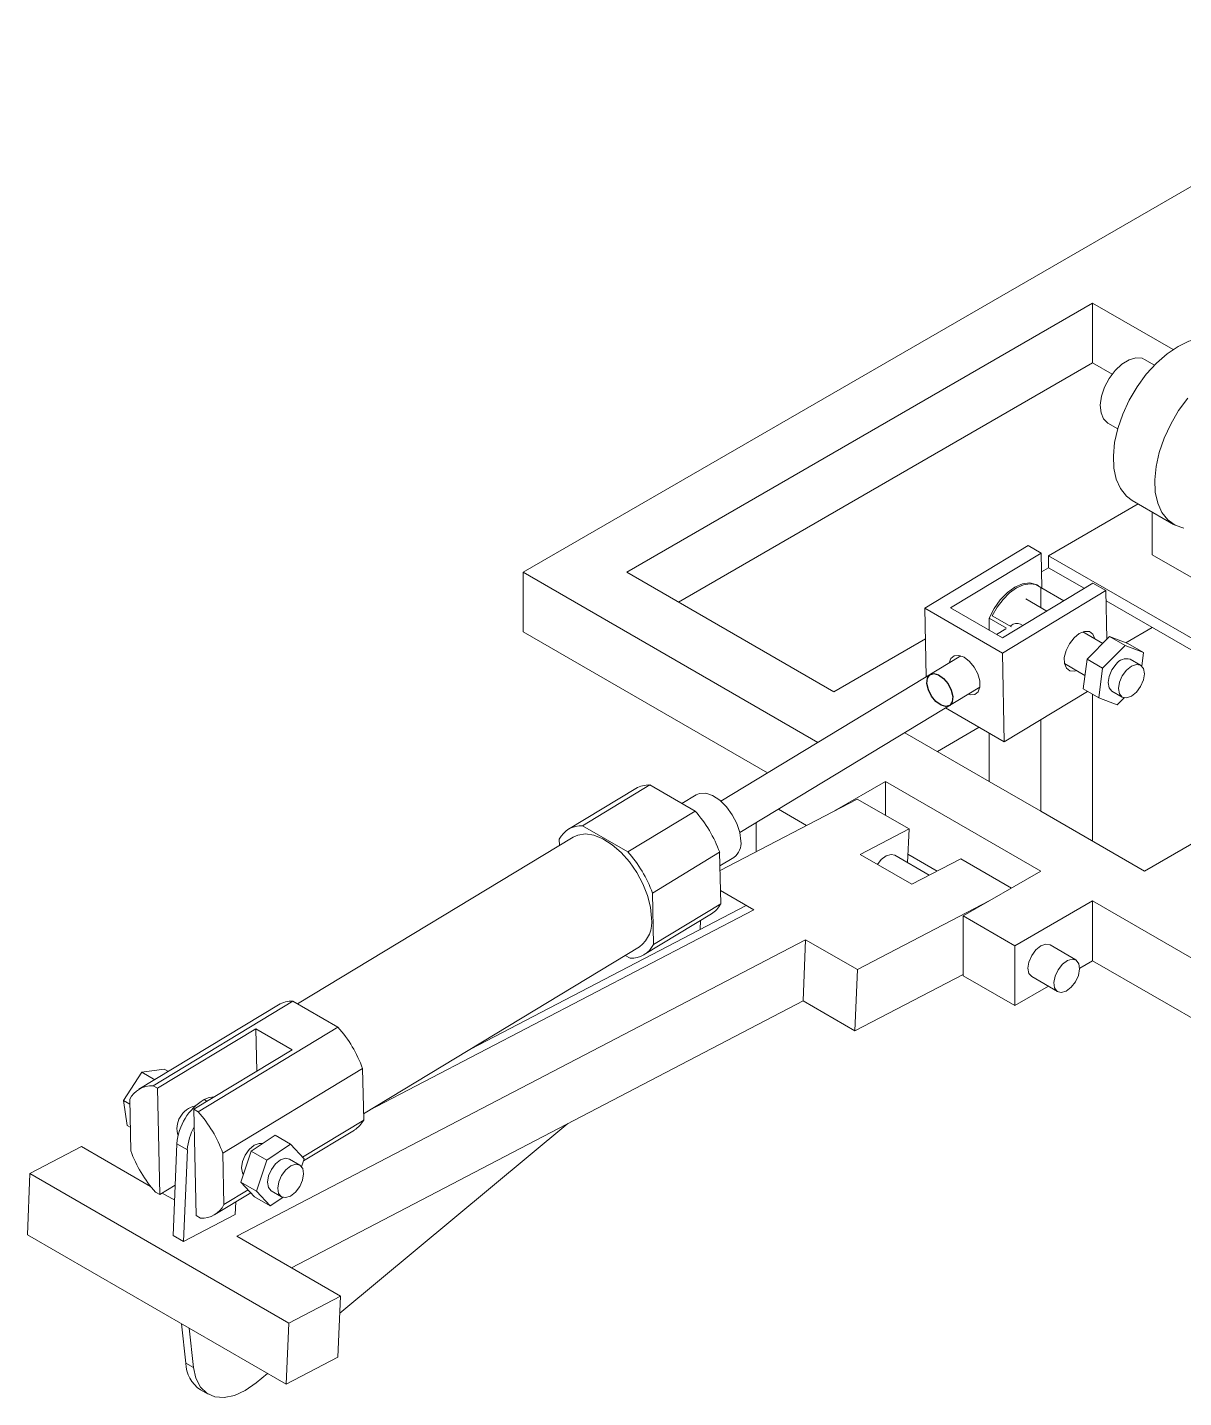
# Model space of a CAD drawing. Header units: millimetres. Extents: x 0 to 1189, y 0 to 841.
# Drawn here: x 727.55 to 759.14, y 644.48 to 681.9 of the extents above; entities that cross this region are included whole.
import ezdxf

# ---------------------------------------------------------------- set-up
doc = ezdxf.new("R2010")
doc.units = ezdxf.units.MM

msp = doc.modelspace()

# ---------------------------------------------------------------- linework, layer by layer
at = {"color": 7, "linetype": 'Continuous', "lineweight": 15}
for p, q in [((741.099, 667.021), (766.866, 681.896)), ((743.927, 667.021), (756.655, 674.369)), ((756.655, 674.369), (758.852, 673.101)), ((756.655, 674.369), (756.655, 672.736)), ((758.344, 672.674), (758.075, 672.829)), ((745.342, 666.205), (756.655, 672.736)), ((756.655, 672.736), (757.19, 672.427)), ((757.072, 671.092), (757.341, 670.936)), ((757.902, 668.884), (755.452, 667.47)), ((757.738, 668.979), (758.869, 668.326)), ((758.281, 667.497), (758.281, 668.666)), ((752.069, 666.033), (754.897, 667.744)), ((755.25, 667.54), (752.776, 666.042)), ((754.897, 667.744), (755.25, 667.54)), ((755.27, 666.583), (755.25, 667.54)), ((755.452, 667.143), (755.261, 667.033)), ((755.452, 667.47), (755.452, 667.143)), ((755.452, 667.47), (765.352, 661.755)), ((755.452, 667.143), (756.428, 666.58)), ((759.412, 666.844), (758.281, 667.497)), ((741.099, 667.021), (749.152, 662.372)), ((741.099, 667.021), (741.099, 665.388)), ((743.927, 667.021), (749.584, 663.756)), ((754.19, 665.226), (756.664, 666.723)), ((757.018, 666.519), (754.19, 664.808)), ((755.174, 666.648), (755.131, 666.673)), ((755.241, 666.6), (755.865, 666.24)), ((755.241, 666.05), (755.241, 666.6)), ((756.664, 666.723), (757.018, 666.519)), ((757.046, 665.187), (757.018, 666.519)), ((754.19, 664.808), (752.069, 666.033)), ((752.109, 664.162), (752.069, 666.033)), ((752.776, 666.042), (754.19, 665.226)), ((755.4, 665.958), (754.826, 666.29)), ((757.024, 666.236), (765.352, 661.428)), ((753.827, 665.764), (754.305, 665.488)), ((753.827, 665.436), (753.827, 665.764)), ((754.443, 665.526), (753.912, 665.832)), ((741.099, 665.388), (747.771, 661.537)), ((754.281, 665.476), (754.025, 665.321)), ((754.484, 665.599), (754.402, 665.549)), ((756.933, 665.073), (756.386, 665.389)), ((757.117, 665.259), (756.505, 664.641)), ((757.117, 665.259), (757.541, 665.014)), ((757.621, 665.069), (757.117, 665.259)), ((758.281, 665.51), (757.558, 665.093)), ((752.087, 665.2), (749.584, 663.756)), ((757.541, 665.014), (756.929, 664.397)), ((758.045, 664.825), (757.541, 665.014)), ((757.621, 665.069), (758.045, 664.825)), ((753.056, 664.735), (746.498, 660.766)), ((754.242, 662.389), (754.19, 664.808)), ((755.886, 664.523), (756.446, 664.2)), ((756.505, 664.641), (756.397, 663.835)), ((756.505, 664.641), (756.929, 664.397)), ((757.966, 664.477), (757.683, 664.64)), ((757.995, 664.455), (758.045, 664.825)), ((756.929, 664.397), (756.821, 663.59)), ((747.016, 659.911), (753.574, 663.88)), ((756.517, 663.766), (754.242, 662.389)), ((756.397, 663.835), (756.821, 663.59)), ((757.183, 663.774), (757.466, 663.611)), ((756.655, 659.674), (756.655, 663.686)), ((756.821, 663.59), (757.325, 663.401)), ((757.325, 663.401), (757.515, 663.592)), ((754.242, 662.389), (752.639, 663.314)), ((753.558, 662.784), (752.413, 662.123)), ((755.241, 660.49), (755.241, 662.993)), ((751.521, 662.637), (753.827, 661.306)), ((753.827, 661.306), (753.827, 662.628)), ((763.938, 662.245), (758.069, 658.857)), ((744.561, 661.209), (742.723, 660.097)), ((744.561, 661.209), (745.794, 660.497)), ((750.998, 661.306), (749.601, 660.5)), ((750.998, 661.306), (755.241, 658.857)), ((750.998, 661.306), (750.998, 660.378)), ((753.827, 661.306), (755.241, 660.49)), ((744.173, 661.113), (742.335, 660)), ((745.822, 660.942), (745.433, 660.706)), ((750.225, 660.825), (746.477, 658.872)), ((751.639, 660.008), (750.225, 660.825)), ((745.794, 660.497), (743.956, 659.385)), ((748.84, 660.103), (748.069, 660.548)), ((755.241, 660.49), (758.069, 658.857)), ((742.723, 660.097), (743.956, 659.385)), ((747.463, 660.181), (747.463, 659.385)), ((742.464, 659.787), (734.936, 655.231)), ((742.083, 659.727), (742.086, 659.558)), ((751.639, 660.008), (750.305, 659.313)), ((751.639, 660.008), (751.601, 659.086)), ((746.466, 659.37), (744.628, 658.258)), ((746.466, 659.37), (746.496, 657.964)), ((751.719, 658.497), (750.305, 659.313)), ((752.194, 658.744), (751.248, 659.29)), ((751.61, 659.32), (752.411, 658.857)), ((746.474, 658.999), (746.857, 659.231)), ((753.053, 659.192), (751.719, 658.497)), ((753.053, 659.192), (754.437, 658.393)), ((755.241, 658.857), (753.12, 657.632)), ((744.628, 658.258), (744.658, 656.852)), ((747.401, 657.8), (746.488, 658.327)), ((747.401, 657.8), (736.885, 652.319)), ((739.659, 653.998), (747.189, 657.922)), ((746.496, 657.964), (744.658, 656.852)), ((747.189, 657.922), (747.401, 657.8)), ((753.844, 658.051), (750.23, 656.167)), ((756.655, 658.041), (754.534, 656.816)), ((756.655, 658.041), (765.14, 653.142)), ((756.655, 658.041), (756.655, 656.408)), ((744.406, 656.578), (746.244, 657.691)), ((745.941, 657.507), (745.931, 657.267)), ((753.12, 657.632), (754.534, 656.816)), ((753.12, 657.632), (753.12, 655.999)), ((748.815, 656.983), (733.277, 648.886)), ((736.737, 652.23), (744.276, 656.792)), ((748.815, 656.983), (748.747, 655.313)), ((748.815, 656.983), (750.23, 656.167)), ((754.534, 656.816), (754.534, 655.183)), ((756.198, 656.433), (755.491, 656.841)), ((743.888, 656.557), (744.018, 656.482)), ((756.655, 656.408), (756.302, 656.204)), ((756.655, 656.408), (765.14, 651.509)), ((750.23, 656.167), (750.161, 654.496)), ((753.12, 656.038), (750.161, 654.496)), ((753.12, 655.999), (754.534, 655.183)), ((754.991, 655.975), (755.698, 655.567)), ((755.448, 655.711), (754.534, 655.183)), ((734.418, 655.209), (730.6, 652.899)), ((734.806, 655.306), (730.989, 652.996)), ((748.747, 655.313), (734.766, 648.026)), ((734.806, 655.306), (736.039, 654.594)), ((748.747, 655.313), (750.161, 654.496)), ((733.796, 654.551), (731.11, 652.926)), ((736.039, 654.594), (732.222, 652.284)), ((734.786, 653.98), (733.796, 654.551)), ((733.796, 654.551), (733.821, 653.395)), ((732.1, 652.354), (734.786, 653.98)), ((730.176, 652.595), (730.681, 653.365)), ((730.681, 653.365), (731.292, 653.451)), ((730.681, 653.365), (731.033, 653.161)), ((731.292, 653.451), (731.405, 653.386)), ((736.711, 653.467), (732.894, 651.157)), ((736.711, 653.467), (736.741, 652.06)), ((730.989, 652.996), (731.11, 652.926)), ((731.11, 652.926), (731.172, 650.022)), ((730.176, 652.595), (730.351, 652.494)), ((730.282, 651.912), (730.176, 652.595)), ((730.348, 652.626), (730.378, 651.22)), ((732.1, 652.354), (732.162, 649.451)), ((732.1, 652.354), (732.222, 652.284)), ((730.282, 651.912), (730.364, 651.864)), ((736.741, 652.06), (735.068, 651.048)), ((735.098, 650.946), (736.489, 651.787)), ((742.318, 651.962), (736.086, 646.784)), ((731.64, 651.413), (731.537, 648.907)), ((731.923, 651.25), (731.64, 651.413)), ((734.319, 651.647), (733.668, 651.209)), ((734.319, 651.647), (734.743, 651.402)), ((727.622, 650.599), (729.035, 651.335)), ((730.921, 650.246), (729.035, 651.335)), ((731.923, 651.25), (731.82, 648.744)), ((732.894, 651.157), (732.924, 649.75)), ((733.668, 651.209), (733.389, 650.366)), ((733.668, 651.209), (734.092, 650.964)), ((734.743, 651.402), (734.092, 650.964)), ((735.115, 650.997), (734.743, 651.402)), ((734.092, 650.964), (733.813, 650.121)), ((734.997, 650.828), (734.714, 650.992)), ((735.045, 650.786), (735.115, 650.997)), ((727.622, 650.599), (727.553, 648.928)), ((734.693, 646.517), (727.622, 650.599)), ((733.389, 650.366), (733.813, 650.121)), ((733.389, 650.366), (733.761, 649.961)), ((731.05, 650.093), (731.172, 650.022)), ((731.172, 650.022), (731.593, 650.278)), ((731.577, 649.868), (731.238, 650.063)), ((732.671, 649.477), (733.657, 650.074)), ((733.586, 650.151), (732.924, 649.75)), ((733.761, 649.961), (734.185, 649.716)), ((733.813, 650.121), (734.185, 649.716)), ((734.185, 649.716), (734.53, 649.948)), ((734.214, 650.126), (734.497, 649.962)), ((733.247, 649.825), (733.232, 649.48)), ((731.82, 648.744), (733.232, 649.48)), ((732.162, 649.451), (732.283, 649.381)), ((734.625, 644.846), (727.553, 648.928)), ((731.537, 648.907), (731.82, 648.744)), ((736.106, 647.253), (733.277, 648.886)), ((734.693, 646.517), (736.106, 647.253)), ((736.106, 647.253), (736.037, 645.582)), ((731.879, 645.423), (731.762, 646.498)), ((732.091, 645.301), (731.974, 646.376)), ((734.693, 646.517), (734.625, 644.846)), ((734.625, 644.846), (736.037, 645.582)), ((731.879, 645.423), (732.091, 645.301)), ((734.111, 645.142), (733.799, 644.883)), ((732.284, 644.694), (732.496, 644.571))]:
    msp.add_line(p, q, dxfattribs=at)
at = {"color": 8, "linetype": 'Continuous', "lineweight": 15}
msp.add_line((732.381, 652.617), (732.459, 652.571), dxfattribs=at)
at = {"color": 7, "linetype": 'Continuous', "lineweight": 15, "flags": 128}
for points in [[(757.738, 668.979), (757.578, 669.099), (757.417, 669.301), (757.302, 669.556), (757.236, 669.857), (757.221, 670.196), (757.257, 670.562), (757.344, 670.945), (757.478, 671.334), (757.656, 671.718), (757.873, 672.085), (758.122, 672.424), (758.396, 672.726), (758.688, 672.983), (758.988, 673.186), (759.288, 673.329), (759.58, 673.409), (759.854, 673.424), (760.103, 673.372), (760.238, 673.309)], [(757.072, 671.092), (757.07, 671.093), (756.954, 671.205), (756.884, 671.372), (756.865, 671.584), (756.899, 671.823), (756.983, 672.072), (757.11, 672.313), (757.272, 672.528), (757.457, 672.701), (757.65, 672.819), (757.837, 672.873), (758.005, 672.86), (758.075, 672.829)], [(759.147, 668.225), (758.911, 668.304), (758.709, 668.446), (758.549, 668.648), (758.434, 668.903), (758.368, 669.204), (758.353, 669.543), (758.389, 669.909), (758.475, 670.292), (758.609, 670.681), (758.788, 671.065), (759.004, 671.431), (759.253, 671.771)], [(753.827, 665.764), (753.962, 666.026), (754.132, 666.264), (754.327, 666.464), (754.534, 666.614), (754.741, 666.704), (754.936, 666.728), (755.106, 666.686), (755.131, 666.673)], [(753.912, 665.832), (754.046, 666.067), (754.207, 666.278), (754.387, 666.455), (754.576, 666.589), (754.766, 666.674), (754.946, 666.704), (755.107, 666.679), (755.241, 666.6)], [(756.218, 664.332), (756.166, 664.318), (756.037, 664.325), (755.939, 664.396), (755.886, 664.524), (755.882, 664.692), (755.929, 664.88), (756.021, 665.066), (756.147, 665.227), (756.291, 665.344)], [(756.291, 665.344), (756.437, 665.403), (756.566, 665.396), (756.664, 665.325), (756.717, 665.198)], [(753.145, 664.695), (753.001, 664.749), (752.875, 664.739), (752.783, 664.665), (752.737, 664.542)], [(753.254, 663.686), (753.31, 663.672), (753.436, 663.683), (753.528, 663.757), (753.575, 663.885), (753.571, 664.054), (753.518, 664.241), (753.42, 664.424), (753.291, 664.582), (753.145, 664.695)], [(757.298, 664.507), (757.183, 664.352), (757.107, 664.175), (757.079, 664.004), (757.106, 663.863), (757.183, 663.774), (757.183, 663.774)], [(757.851, 663.745), (757.966, 663.899), (758.042, 664.076), (758.069, 664.248), (758.043, 664.389), (757.966, 664.477), (757.851, 664.499), (757.716, 664.453), (757.581, 664.343), (757.466, 664.189), (757.389, 664.012), (757.362, 663.84), (757.389, 663.7), (757.466, 663.611), (757.58, 663.589), (757.716, 663.636), (757.851, 663.745)], [(745.822, 660.942), (745.918, 660.98), (746.087, 660.983), (746.274, 660.919), (746.467, 660.793), (746.65, 660.614), (746.81, 660.397), (746.935, 660.156), (747.016, 659.911), (747.047, 659.678)], [(742.464, 659.787), (742.589, 659.843), (742.799, 659.871), (743.031, 659.835), (743.278, 659.735), (743.528, 659.576), (743.772, 659.365), (744, 659.109), (744.201, 658.82), (744.369, 658.509), (744.496, 658.19), (744.577, 657.874), (744.608, 657.575)], [(751.016, 659.275), (750.879, 659.172), (750.774, 659.042)], [(751.248, 659.29), (751.149, 659.313), (751.016, 659.275)], [(755.491, 656.841), (755.376, 656.863), (755.241, 656.816), (755.106, 656.707), (754.991, 656.552), (754.914, 656.375), (754.887, 656.204), (754.914, 656.063), (754.991, 655.975), (754.991, 655.975)], [(755.931, 655.582), (755.797, 655.543), (755.686, 655.574), (755.615, 655.67), (755.595, 655.815), (755.628, 655.989), (755.711, 656.165), (755.829, 656.315), (755.965, 656.417), (756.099, 656.456), (756.21, 656.425), (756.281, 656.329), (756.301, 656.184), (756.268, 656.01), (756.186, 655.834), (756.067, 655.684), (755.931, 655.582)], [(733.748, 651.37), (733.884, 651.421), (733.974, 651.415)], [(733.458, 650.576), (733.434, 650.615), (733.404, 650.753), (733.427, 650.924), (733.501, 651.101), (733.614, 651.258), (733.748, 651.37)], [(734.714, 650.992), (734.604, 651.014), (734.469, 650.97), (734.333, 650.863), (734.218, 650.709), (734.139, 650.533)], [(735.072, 650.421), (735.1, 650.594), (735.075, 650.736), (735, 650.826), (734.887, 650.851), (734.752, 650.806), (734.616, 650.699), (734.5, 650.546), (734.422, 650.369), (734.393, 650.197), (734.418, 650.055), (734.493, 649.964), (734.607, 649.94), (734.742, 649.984), (734.878, 650.092), (734.993, 650.245), (735.072, 650.421)], [(734.139, 650.533), (734.111, 650.36), (734.136, 650.218), (734.211, 650.128), (734.214, 650.126)], [(733.799, 644.883), (733.506, 644.676), (733.213, 644.54), (732.932, 644.48), (732.676, 644.499), (732.455, 644.597), (732.279, 644.768), (732.156, 645.007), (732.091, 645.301)]]:
    msp.add_lwpolyline(points, dxfattribs=at)
at = {"color": 7, "linetype": 'Continuous', "flags": 128}
msp.add_lwpolyline([(752.706, 663.972), (752.793, 663.799), (752.833, 663.626), (752.818, 663.48), (752.753, 663.383), (752.645, 663.35), (752.513, 663.386), (752.376, 663.485), (752.255, 663.632), (752.168, 663.806), (752.128, 663.978), (752.143, 664.124), (752.208, 664.221), (752.315, 664.254), (752.448, 664.219), (752.585, 664.119), (752.706, 663.972)], dxfattribs=at)
at = {"color": 7, "linetype": 'Continuous', "lineweight": 15}
for centre, radius, start, end in [((754.588, 665.358), 0.263, 51.9736, 113.3973), ((757.58, 664.316), 0.34, 72.3729, 145.9106), ((744.53, 660.506), 0.703, 87.4194, 120.464), ((743.202, 658.188), 3.472, 19.9055, 41.6999), ((742.687, 659.42), 0.678, 86.9374, 153.044), ((746.57, 659.616), 0.48, 306.6884, 7.4219), ((741.364, 657.075), 3.472, 19.9069, 41.6986), ((745.877, 658.282), 0.696, 301.8049, 332.7876), ((743.77, 657.468), 0.844, 306.8322, 7.2779), ((744.054, 657.159), 0.678, 266.9382, 333.0436), ((734.774, 654.603), 0.704, 87.4223, 120.4611), ((733.446, 652.284), 3.472, 19.9069, 41.6985), ((730.953, 652.319), 0.678, 86.9374, 153.044), ((733.169, 651.302), 1.533, 120.9532, 175.831), ((732.673, 652.104), 0.59, 91.0982, 119.7152), ((732.274, 651.823), 0.635, 102.141, 197.8646), ((729.629, 649.974), 3.472, 19.9069, 41.6986), ((733.391, 651.148), 1.472, 150.4893, 176.0384), ((736.122, 652.379), 0.696, 301.8051, 332.7869), ((733.643, 652.402), 3.472, 199.9063, 221.699), ((732.319, 650.058), 0.678, 266.9378, 333.0439), ((732.768, 645.439), 0.889, 180.9991, 237.0047)]:
    msp.add_arc(centre, radius, start, end, dxfattribs=at)

doc.saveas('drawing.dxf')
